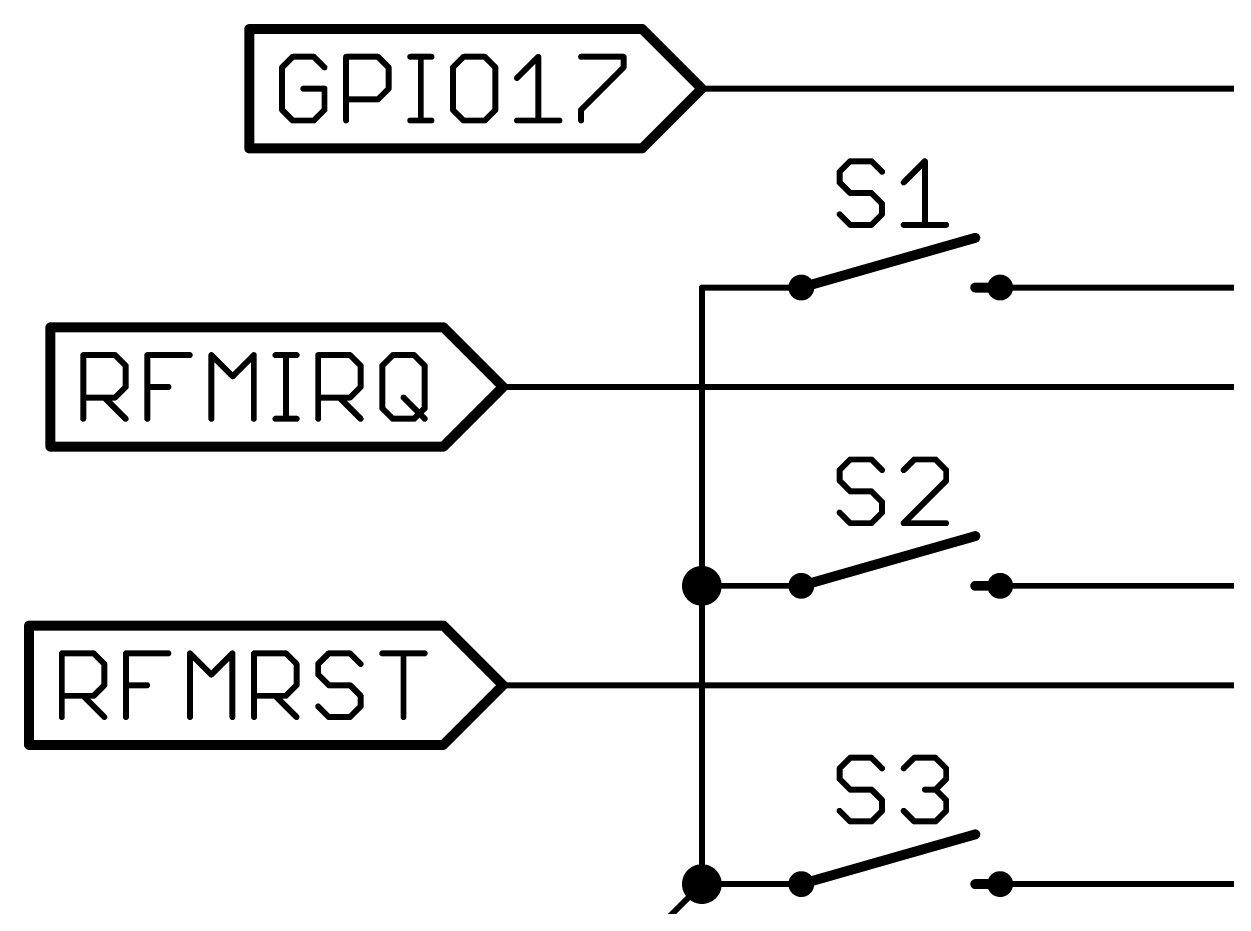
# Model space of a CAD drawing. Extents: x 2 to 137, y 1 to 177.
# Drawn here: x 10.62 to 41.35, y 134.04 to 156.59 of the extents above; entities that cross this region are included whole.
import ezdxf

# ---------------------------------------------------------------- set-up
doc = ezdxf.new("R2010")
doc.units = 0
for name, color, linetype in [('91', 94, 'CONTINUOUS'), ('94', 14, 'CONTINUOUS'), ('95', 250, 'CONTINUOUS')]:
    doc.layers.add(name, color=color, linetype=linetype)

msp = doc.modelspace()

# ---------------------------------------------------------------- linework, layer by layer
at = {"layer": '91', "const_width": 0.1524}
for points in [[(58.42, 154.94), (27.94, 154.94)], [(27.94, 149.86), (27.94, 142.24)], [(38.1, 149.86), (45.72, 149.86)], [(33.02, 147.32), (22.86, 147.32)], [(58.42, 147.32), (33.02, 147.32)], [(27.94, 142.24), (27.94, 134.62)], [(38.1, 142.24), (45.72, 142.24)], [(58.42, 139.7), (22.86, 139.7)], [(27.94, 134.62), (25.4, 132.08)], [(38.1, 134.62), (45.72, 134.62)]]:
    msp.add_lwpolyline(points, dxfattribs=at)
at = {"layer": '91'}
for points, const_width in [([(27.94, 154.9781, 1), (27.94, 154.9019)], 0.0762), ([(27.9781, 149.86, 1), (27.9019, 149.86)], 0.0762), ([(38.1, 149.8981, 1), (38.1, 149.8219)], 0.0762), ([(22.86, 147.3581, 1), (22.86, 147.2819)], 0.0762), ([(33.02, 147.3581, 1), (33.02, 147.2819)], 0.0762), ([(33.02, 147.2819, 1), (33.02, 147.3581)], 0.0762), ([(27.94, 141.986, 1), (27.94, 142.494, 1), (27.94, 141.986)], 0.508), ([(27.9781, 142.24, 1), (27.9019, 142.24)], 0.0762), ([(38.1, 142.2781, 1), (38.1, 142.2019)], 0.0762), ([(27.9019, 142.24, 1), (27.9781, 142.24)], 0.0762), ([(22.86, 139.7381, 1), (22.86, 139.6619)], 0.0762), ([(27.94, 134.366, 1), (27.94, 134.874, 1), (27.94, 134.366)], 0.508), ([(27.9019, 134.62, 1), (27.9781, 134.62)], 0.0762), ([(27.9669, 134.5931, 1), (27.9131, 134.6469)], 0.0762), ([(38.1, 134.6581, 1), (38.1, 134.5819)], 0.0762)]:
    msp.add_lwpolyline(points, format="xyb", dxfattribs=dict(at, const_width=const_width))
at = {"layer": '94'}
for points, const_width in [([(30.48, 149.86), (34.925, 151.13)], 0.254), ([(34.925, 149.86), (35.56, 149.86)], 0.254), ([(27.94, 149.86), (30.48, 149.86)], 0.1524), ([(38.1, 149.86), (35.56, 149.86)], 0.1524), ([(30.48, 142.24), (34.925, 143.51)], 0.254), ([(27.94, 142.24), (30.48, 142.24)], 0.1524), ([(34.925, 142.24), (35.56, 142.24)], 0.254), ([(38.1, 142.24), (35.56, 142.24)], 0.1524), ([(30.48, 134.62), (34.925, 135.89)], 0.254), ([(27.94, 134.62), (30.48, 134.62)], 0.1524), ([(34.925, 134.62), (35.56, 134.62)], 0.254), ([(38.1, 134.62), (35.56, 134.62)], 0.1524)]:
    msp.add_lwpolyline(points, dxfattribs=dict(at, const_width=const_width))
for points, const_width in [([(34.9424, 151.0689, 1), (34.9076, 151.1911)], 0.127), ([(30.48, 149.733, 1), (30.48, 149.987, 1), (30.48, 149.733)], 0.4064), ([(30.4626, 149.9211, 1), (30.4974, 149.7989)], 0.127), ([(34.925, 149.9235, 1), (34.925, 149.7965)], 0.127), ([(35.56, 149.733, 1), (35.56, 149.987, 1), (35.56, 149.733)], 0.4064), ([(35.56, 149.7965, 1), (35.56, 149.9235)], 0.127), ([(27.94, 149.8981, 1), (27.94, 149.8219)], 0.0762), ([(30.48, 149.8219, 1), (30.48, 149.8981)], 0.0762), ([(35.56, 149.8981, 1), (35.56, 149.8219)], 0.0762), ([(38.1, 149.8219, 1), (38.1, 149.8981)], 0.0762), ([(34.9424, 143.4489, 1), (34.9076, 143.5711)], 0.127), ([(27.94, 142.2781, 1), (27.94, 142.2019)], 0.0762), ([(30.48, 142.113, 1), (30.48, 142.367, 1), (30.48, 142.113)], 0.4064), ([(30.4626, 142.3011, 1), (30.4974, 142.1789)], 0.127), ([(30.48, 142.2019, 1), (30.48, 142.2781)], 0.0762), ([(34.925, 142.3035, 1), (34.925, 142.1765)], 0.127), ([(35.56, 142.113, 1), (35.56, 142.367, 1), (35.56, 142.113)], 0.4064), ([(35.56, 142.2781, 1), (35.56, 142.2019)], 0.0762), ([(35.56, 142.1765, 1), (35.56, 142.3035)], 0.127), ([(38.1, 142.2019, 1), (38.1, 142.2781)], 0.0762), ([(34.9424, 135.8289, 1), (34.9076, 135.9511)], 0.127), ([(30.48, 134.493, 1), (30.48, 134.747, 1), (30.48, 134.493)], 0.4064), ([(35.56, 134.493, 1), (35.56, 134.747, 1), (35.56, 134.493)], 0.4064), ([(27.94, 134.6581, 1), (27.94, 134.5819)], 0.0762), ([(30.4626, 134.6811, 1), (30.4974, 134.5589)], 0.127), ([(30.48, 134.5819, 1), (30.48, 134.6581)], 0.0762), ([(34.925, 134.6835, 1), (34.925, 134.5565)], 0.127), ([(35.56, 134.6581, 1), (35.56, 134.5819)], 0.0762), ([(35.56, 134.5565, 1), (35.56, 134.6835)], 0.127), ([(38.1, 134.5819, 1), (38.1, 134.6581)], 0.0762)]:
    msp.add_lwpolyline(points, format="xyb", dxfattribs=dict(at, const_width=const_width))
at = {"layer": '95'}
for points, const_width in [([(26.416, 156.464), (16.3768, 156.464)], 0.254), ([(16.3768, 153.416), (16.3768, 156.464)], 0.254), ([(27.94, 154.94), (26.416, 156.464)], 0.254), ([(17.4861, 155.7542), (17.215, 155.483)], 0.1524), ([(18.0285, 155.7542), (17.4861, 155.7542)], 0.1524), ([(18.2996, 155.483), (18.0285, 155.7542)], 0.1524), ([(18.8521, 154.1272), (18.8521, 155.7542)], 0.1524), ([(18.8521, 155.7542), (19.6656, 155.7542)], 0.1524), ([(19.6656, 155.7542), (19.9368, 155.483)], 0.1524), ([(20.4893, 155.7542), (21.0316, 155.7542)], 0.1524), ([(20.7604, 154.1272), (20.7604, 155.7542)], 0.1524), ([(21.8519, 155.7542), (21.5807, 155.483)], 0.1524), ([(22.3942, 155.7542), (21.8519, 155.7542)], 0.1524), ([(22.6654, 155.483), (22.3942, 155.7542)], 0.1524), ([(23.2179, 155.2119), (23.7602, 155.7542)], 0.1524), ([(23.7602, 155.7542), (23.7602, 154.1272)], 0.1524), ([(24.855, 155.7542), (25.9397, 155.7542)], 0.1524), ([(25.9397, 155.7542), (25.9397, 155.483)], 0.1524), ([(17.215, 155.483), (17.215, 154.3984)], 0.1524), ([(19.9368, 155.483), (19.9368, 154.9407)], 0.1524), ([(21.5807, 155.483), (21.5807, 154.3984)], 0.1524), ([(22.6654, 154.3984), (22.6654, 155.483)], 0.1524), ([(25.9397, 155.483), (24.855, 154.3984)], 0.1524), ([(18.2996, 154.9407), (17.7573, 154.9407)], 0.1524), ([(18.2996, 154.3984), (18.2996, 154.9407)], 0.1524), ([(19.9368, 154.9407), (19.6656, 154.6695)], 0.1524), ([(27.94, 154.94), (26.416, 153.416)], 0.254), ([(19.6656, 154.6695), (18.8521, 154.6695)], 0.1524), ([(17.215, 154.3984), (17.4861, 154.1272)], 0.1524), ([(18.0285, 154.1272), (18.2996, 154.3984)], 0.1524), ([(21.5807, 154.3984), (21.8519, 154.1272)], 0.1524), ([(22.3942, 154.1272), (22.6654, 154.3984)], 0.1524), ([(24.855, 154.3984), (24.855, 154.1272)], 0.1524), ([(17.4861, 154.1272), (18.0285, 154.1272)], 0.1524), ([(20.4893, 154.1272), (21.0316, 154.1272)], 0.1524), ([(21.8519, 154.1272), (22.3942, 154.1272)], 0.1524), ([(23.2179, 154.1272), (24.3025, 154.1272)], 0.1524), ([(26.416, 153.416), (16.3768, 153.416)], 0.254), ([(31.7302, 153.0872), (31.459, 152.816)], 0.1524), ([(32.2725, 153.0872), (31.7302, 153.0872)], 0.1524), ([(32.5437, 152.816), (32.2725, 153.0872)], 0.1524), ([(33.0962, 152.5449), (33.6385, 153.0872)], 0.1524), ([(33.6385, 153.0872), (33.6385, 151.4602)], 0.1524), ([(31.459, 152.816), (31.459, 152.5449)], 0.1524), ([(31.459, 152.5449), (31.7302, 152.2737)], 0.1524), ([(31.7302, 152.2737), (32.2725, 152.2737)], 0.1524), ([(32.2725, 152.2737), (32.5437, 152.0025)], 0.1524), ([(32.5437, 152.0025), (32.5437, 151.7314)], 0.1524), ([(31.7302, 151.4602), (31.459, 151.7314)], 0.1524), ([(32.2725, 151.4602), (31.7302, 151.4602)], 0.1524), ([(32.5437, 151.7314), (32.2725, 151.4602)], 0.1524), ([(33.0962, 151.4602), (34.1809, 151.4602)], 0.1524), ([(21.336, 148.844), (11.2968, 148.844)], 0.254), ([(11.2968, 145.796), (11.2968, 148.844)], 0.254), ([(22.86, 147.32), (21.336, 148.844)], 0.254), ([(12.135, 146.5072), (12.135, 148.1342)], 0.1524), ([(12.135, 148.1342), (12.9485, 148.1342)], 0.1524), ([(12.9485, 148.1342), (13.2196, 147.863)], 0.1524), ([(13.7721, 146.5072), (13.7721, 148.1342)], 0.1524), ([(13.7721, 148.1342), (14.8568, 148.1342)], 0.1524), ([(15.4093, 146.5072), (15.4093, 148.1342)], 0.1524), ([(15.4093, 148.1342), (15.9516, 147.5919)], 0.1524), ([(15.9516, 147.5919), (16.4939, 148.1342)], 0.1524), ([(16.4939, 148.1342), (16.4939, 146.5072)], 0.1524), ([(17.0464, 148.1342), (17.5888, 148.1342)], 0.1524), ([(17.3176, 146.5072), (17.3176, 148.1342)], 0.1524), ([(18.1379, 146.5072), (18.1379, 148.1342)], 0.1524), ([(18.1379, 148.1342), (18.9514, 148.1342)], 0.1524), ([(18.9514, 148.1342), (19.2225, 147.863)], 0.1524), ([(19.775, 147.863), (20.0462, 148.1342)], 0.1524), ([(20.0462, 148.1342), (20.5885, 148.1342)], 0.1524), ([(20.5885, 148.1342), (20.8597, 147.863)], 0.1524), ([(13.2196, 147.863), (13.2196, 147.3207)], 0.1524), ([(19.2225, 147.863), (19.2225, 147.3207)], 0.1524), ([(19.775, 146.7784), (19.775, 147.863)], 0.1524), ([(20.8597, 147.863), (20.8597, 146.7784)], 0.1524), ([(13.2196, 147.3207), (12.9485, 147.0495)], 0.1524), ([(13.7721, 147.3207), (14.3145, 147.3207)], 0.1524), ([(19.2225, 147.3207), (18.9514, 147.0495)], 0.1524), ([(22.86, 147.32), (21.336, 145.796)], 0.254), ([(12.9485, 147.0495), (12.135, 147.0495)], 0.1524), ([(12.6773, 147.0495), (13.2196, 146.5072)], 0.1524), ([(18.9514, 147.0495), (18.1379, 147.0495)], 0.1524), ([(18.6802, 147.0495), (19.2225, 146.5072)], 0.1524), ([(20.3174, 147.0495), (20.8597, 146.5072)], 0.1524), ([(20.0462, 146.5072), (19.775, 146.7784)], 0.1524), ([(20.8597, 146.7784), (20.5885, 146.5072)], 0.1524), ([(17.0464, 146.5072), (17.5888, 146.5072)], 0.1524), ([(20.5885, 146.5072), (20.0462, 146.5072)], 0.1524), ([(21.336, 145.796), (11.2968, 145.796)], 0.254), ([(31.7302, 145.4672), (31.459, 145.196)], 0.1524), ([(32.2725, 145.4672), (31.7302, 145.4672)], 0.1524), ([(32.5437, 145.196), (32.2725, 145.4672)], 0.1524), ([(33.3674, 145.4672), (33.0962, 145.196)], 0.1524), ([(33.9097, 145.4672), (33.3674, 145.4672)], 0.1524), ([(34.1809, 145.196), (33.9097, 145.4672)], 0.1524), ([(31.459, 145.196), (31.459, 144.9249)], 0.1524), ([(34.1809, 144.9249), (34.1809, 145.196)], 0.1524), ([(31.459, 144.9249), (31.7302, 144.6537)], 0.1524), ([(33.0962, 143.8402), (34.1809, 144.9249)], 0.1524), ([(31.7302, 144.6537), (32.2725, 144.6537)], 0.1524), ([(32.2725, 144.6537), (32.5437, 144.3825)], 0.1524), ([(32.5437, 144.3825), (32.5437, 144.1114)], 0.1524), ([(31.7302, 143.8402), (31.459, 144.1114)], 0.1524), ([(32.5437, 144.1114), (32.2725, 143.8402)], 0.1524), ([(32.2725, 143.8402), (31.7302, 143.8402)], 0.1524), ([(34.1809, 143.8402), (33.0962, 143.8402)], 0.1524), ([(21.336, 141.224), (10.751, 141.224)], 0.254), ([(10.751, 138.176), (10.751, 141.224)], 0.254), ([(22.86, 139.7), (21.336, 141.224)], 0.254), ([(11.5892, 138.8872), (11.5892, 140.5142)], 0.1524), ([(11.5892, 140.5142), (12.4027, 140.5142)], 0.1524), ([(12.4027, 140.5142), (12.6739, 140.243)], 0.1524), ([(13.2264, 138.8872), (13.2264, 140.5142)], 0.1524), ([(13.2264, 140.5142), (14.3111, 140.5142)], 0.1524), ([(14.8636, 138.8872), (14.8636, 140.5142)], 0.1524), ([(14.8636, 140.5142), (15.4059, 139.9719)], 0.1524), ([(15.4059, 139.9719), (15.9482, 140.5142)], 0.1524), ([(15.9482, 140.5142), (15.9482, 138.8872)], 0.1524), ([(16.5007, 138.8872), (16.5007, 140.5142)], 0.1524), ([(16.5007, 140.5142), (17.3142, 140.5142)], 0.1524), ([(17.3142, 140.5142), (17.5854, 140.243)], 0.1524), ([(18.409, 140.5142), (18.1379, 140.243)], 0.1524), ([(18.9514, 140.5142), (18.409, 140.5142)], 0.1524), ([(19.2225, 140.243), (18.9514, 140.5142)], 0.1524), ([(19.775, 140.5142), (20.8597, 140.5142)], 0.1524), ([(20.3174, 138.8872), (20.3174, 140.5142)], 0.1524), ([(12.6739, 140.243), (12.6739, 139.7007)], 0.1524), ([(17.5854, 140.243), (17.5854, 139.7007)], 0.1524), ([(18.1379, 140.243), (18.1379, 139.9719)], 0.1524), ([(18.1379, 139.9719), (18.409, 139.7007)], 0.1524), ([(22.86, 139.7), (21.336, 138.176)], 0.254), ([(12.6739, 139.7007), (12.4027, 139.4295)], 0.1524), ([(13.2264, 139.7007), (13.7687, 139.7007)], 0.1524), ([(17.5854, 139.7007), (17.3142, 139.4295)], 0.1524), ([(18.409, 139.7007), (18.9514, 139.7007)], 0.1524), ([(18.9514, 139.7007), (19.2225, 139.4295)], 0.1524), ([(12.4027, 139.4295), (11.5892, 139.4295)], 0.1524), ([(12.1316, 139.4295), (12.6739, 138.8872)], 0.1524), ([(17.3142, 139.4295), (16.5007, 139.4295)], 0.1524), ([(17.043, 139.4295), (17.5854, 138.8872)], 0.1524), ([(18.409, 138.8872), (18.1379, 139.1584)], 0.1524), ([(19.2225, 139.1584), (18.9514, 138.8872)], 0.1524), ([(19.2225, 139.4295), (19.2225, 139.1584)], 0.1524), ([(18.9514, 138.8872), (18.409, 138.8872)], 0.1524), ([(21.336, 138.176), (10.751, 138.176)], 0.254), ([(31.7302, 137.8472), (31.459, 137.576)], 0.1524), ([(32.2725, 137.8472), (31.7302, 137.8472)], 0.1524), ([(32.5437, 137.576), (32.2725, 137.8472)], 0.1524), ([(33.0962, 137.576), (33.3674, 137.8472)], 0.1524), ([(33.3674, 137.8472), (33.9097, 137.8472)], 0.1524), ([(33.9097, 137.8472), (34.1809, 137.576)], 0.1524), ([(31.459, 137.576), (31.459, 137.3049)], 0.1524), ([(31.459, 137.3049), (31.7302, 137.0337)], 0.1524), ([(34.1809, 137.3049), (33.9097, 137.0337)], 0.1524), ([(34.1809, 137.576), (34.1809, 137.3049)], 0.1524), ([(31.7302, 137.0337), (32.2725, 137.0337)], 0.1524), ([(32.2725, 137.0337), (32.5437, 136.7625)], 0.1524), ([(33.9097, 137.0337), (33.6385, 137.0337)], 0.1524), ([(33.9097, 137.0337), (34.1809, 136.7625)], 0.1524), ([(32.5437, 136.7625), (32.5437, 136.4914)], 0.1524), ([(34.1809, 136.7625), (34.1809, 136.4914)], 0.1524), ([(31.7302, 136.2202), (31.459, 136.4914)], 0.1524), ([(32.5437, 136.4914), (32.2725, 136.2202)], 0.1524), ([(33.3674, 136.2202), (33.0962, 136.4914)], 0.1524), ([(34.1809, 136.4914), (33.9097, 136.2202)], 0.1524), ([(32.2725, 136.2202), (31.7302, 136.2202)], 0.1524), ([(33.9097, 136.2202), (33.3674, 136.2202)], 0.1524)]:
    msp.add_lwpolyline(points, dxfattribs=dict(at, const_width=const_width))
for points, const_width in [([(16.3768, 156.5275, 1), (16.3768, 156.4005)], 0.127), ([(16.4403, 156.464, 1), (16.3133, 156.464)], 0.127), ([(26.4609, 156.5089, 1), (26.3711, 156.4191)], 0.127), ([(26.416, 156.4005, 1), (26.416, 156.5275)], 0.127), ([(17.4861, 155.7923, 1), (17.4861, 155.7161)], 0.0762), ([(17.5131, 155.7272, 1), (17.4592, 155.7811)], 0.0762), ([(18.0554, 155.7811, 1), (18.0015, 155.7272)], 0.0762), ([(18.0285, 155.7161, 1), (18.0285, 155.7923)], 0.0762), ([(18.8902, 155.7542, 1), (18.814, 155.7542)], 0.0762), ([(18.8521, 155.7923, 1), (18.8521, 155.7161)], 0.0762), ([(19.6926, 155.7811, 1), (19.6387, 155.7272)], 0.0762), ([(19.6656, 155.7161, 1), (19.6656, 155.7923)], 0.0762), ([(20.4893, 155.7923, 1), (20.4893, 155.7161)], 0.0762), ([(20.7985, 155.7542, 1), (20.7223, 155.7542)], 0.0762), ([(21.0316, 155.7161, 1), (21.0316, 155.7923)], 0.0762), ([(21.8519, 155.7923, 1), (21.8519, 155.7161)], 0.0762), ([(21.8788, 155.7272, 1), (21.8249, 155.7811)], 0.0762), ([(22.4211, 155.7811, 1), (22.3673, 155.7272)], 0.0762), ([(22.3942, 155.7161, 1), (22.3942, 155.7923)], 0.0762), ([(23.7983, 155.7542, 1), (23.7221, 155.7542)], 0.0762), ([(23.7871, 155.7272, 1), (23.7333, 155.7811)], 0.0762), ([(24.855, 155.7923, 1), (24.855, 155.7161)], 0.0762), ([(25.9778, 155.7542, 1), (25.9016, 155.7542)], 0.0762), ([(25.9397, 155.7161, 1), (25.9397, 155.7923)], 0.0762), ([(17.188, 155.51, 1), (17.2419, 155.4561)], 0.0762), ([(17.2531, 155.483, 1), (17.1769, 155.483)], 0.0762), ([(18.2727, 155.4561, 1), (18.3266, 155.51)], 0.0762), ([(19.9749, 155.483, 1), (19.8987, 155.483)], 0.0762), ([(19.9098, 155.4561, 1), (19.9637, 155.51)], 0.0762), ([(21.6188, 155.483, 1), (21.5426, 155.483)], 0.0762), ([(21.5538, 155.51, 1), (21.6077, 155.4561)], 0.0762), ([(22.7035, 155.483, 1), (22.6273, 155.483)], 0.0762), ([(22.6384, 155.4561, 1), (22.6923, 155.51)], 0.0762), ([(25.9016, 155.483, 1), (25.9778, 155.483)], 0.0762), ([(25.9666, 155.4561, 1), (25.9127, 155.51)], 0.0762), ([(23.1909, 155.2388, 1), (23.2448, 155.1849)], 0.0762), ([(17.7573, 154.9788, 1), (17.7573, 154.9026)], 0.0762), ([(18.3377, 154.9407, 1), (18.2615, 154.9407)], 0.0762), ([(18.2996, 154.9026, 1), (18.2996, 154.9788)], 0.0762), ([(19.8987, 154.9407, 1), (19.9749, 154.9407)], 0.0762), ([(19.9637, 154.9138, 1), (19.9098, 154.9676)], 0.0762), ([(27.9849, 154.8951, 1), (27.8951, 154.9849)], 0.127), ([(27.8951, 154.8951, 1), (27.9849, 154.9849)], 0.127), ([(18.8521, 154.7076, 1), (18.8521, 154.6314)], 0.0762), ([(19.6387, 154.6965, 1), (19.6926, 154.6426)], 0.0762), ([(19.6656, 154.6314, 1), (19.6656, 154.7076)], 0.0762), ([(17.2419, 154.4253, 1), (17.188, 154.3714)], 0.0762), ([(17.1769, 154.3984, 1), (17.2531, 154.3984)], 0.0762), ([(18.2615, 154.3984, 1), (18.3377, 154.3984)], 0.0762), ([(18.3266, 154.3714, 1), (18.2727, 154.4253)], 0.0762), ([(21.6077, 154.4253, 1), (21.5538, 154.3714)], 0.0762), ([(21.5426, 154.3984, 1), (21.6188, 154.3984)], 0.0762), ([(22.6273, 154.3984, 1), (22.7035, 154.3984)], 0.0762), ([(22.6923, 154.3714, 1), (22.6384, 154.4253)], 0.0762), ([(24.8931, 154.3984, 1), (24.8169, 154.3984)], 0.0762), ([(24.8281, 154.4253, 1), (24.882, 154.3714)], 0.0762), ([(17.4861, 154.1653, 1), (17.4861, 154.0891)], 0.0762), ([(17.4592, 154.1003, 1), (17.5131, 154.1541)], 0.0762), ([(18.0015, 154.1541, 1), (18.0554, 154.1003)], 0.0762), ([(18.0285, 154.0891, 1), (18.0285, 154.1653)], 0.0762), ([(18.814, 154.1272, 1), (18.8902, 154.1272)], 0.0762), ([(20.4893, 154.1653, 1), (20.4893, 154.0891)], 0.0762), ([(20.7223, 154.1272, 1), (20.7985, 154.1272)], 0.0762), ([(21.0316, 154.0891, 1), (21.0316, 154.1653)], 0.0762), ([(21.8519, 154.1653, 1), (21.8519, 154.0891)], 0.0762), ([(21.8249, 154.1003, 1), (21.8788, 154.1541)], 0.0762), ([(22.3673, 154.1541, 1), (22.4211, 154.1003)], 0.0762), ([(22.3942, 154.0891, 1), (22.3942, 154.1653)], 0.0762), ([(23.2179, 154.1653, 1), (23.2179, 154.0891)], 0.0762), ([(23.7221, 154.1272, 1), (23.7983, 154.1272)], 0.0762), ([(24.3025, 154.0891, 1), (24.3025, 154.1653)], 0.0762), ([(24.8169, 154.1272, 1), (24.8931, 154.1272)], 0.0762), ([(16.3768, 153.4795, 1), (16.3768, 153.3525)], 0.127), ([(16.3133, 153.416, 1), (16.4403, 153.416)], 0.127), ([(26.3711, 153.4609, 1), (26.4609, 153.3711)], 0.127), ([(26.416, 153.3525, 1), (26.416, 153.4795)], 0.127), ([(31.7302, 153.1253, 1), (31.7302, 153.0491)], 0.0762), ([(31.7571, 153.0602, 1), (31.7033, 153.1141)], 0.0762), ([(32.2995, 153.1141, 1), (32.2456, 153.0602)], 0.0762), ([(32.2725, 153.0491, 1), (32.2725, 153.1253)], 0.0762), ([(33.6766, 153.0872, 1), (33.6004, 153.0872)], 0.0762), ([(33.6655, 153.0602, 1), (33.6116, 153.1141)], 0.0762), ([(31.4971, 152.816, 1), (31.4209, 152.816)], 0.0762), ([(31.4321, 152.843, 1), (31.486, 152.7891)], 0.0762), ([(32.5168, 152.7891, 1), (32.5706, 152.843)], 0.0762), ([(31.486, 152.5718, 1), (31.4321, 152.5179)], 0.0762), ([(31.4209, 152.5449, 1), (31.4971, 152.5449)], 0.0762), ([(33.0693, 152.5718, 1), (33.1231, 152.5179)], 0.0762), ([(31.7302, 152.3118, 1), (31.7302, 152.2356)], 0.0762), ([(31.7033, 152.2468, 1), (31.7571, 152.3006)], 0.0762), ([(32.2995, 152.3006, 1), (32.2456, 152.2468)], 0.0762), ([(32.2725, 152.2356, 1), (32.2725, 152.3118)], 0.0762), ([(32.5818, 152.0025, 1), (32.5056, 152.0025)], 0.0762), ([(32.5168, 151.9756, 1), (32.5706, 152.0295)], 0.0762), ([(31.486, 151.7583, 1), (31.4321, 151.7044)], 0.0762), ([(31.7302, 151.4983, 1), (31.7302, 151.4221)], 0.0762), ([(31.7033, 151.4333, 1), (31.7571, 151.4871)], 0.0762), ([(32.2456, 151.4871, 1), (32.2995, 151.4333)], 0.0762), ([(32.2725, 151.4221, 1), (32.2725, 151.4983)], 0.0762), ([(32.5056, 151.7314, 1), (32.5818, 151.7314)], 0.0762), ([(32.5706, 151.7044, 1), (32.5168, 151.7583)], 0.0762), ([(33.0962, 151.4983, 1), (33.0962, 151.4221)], 0.0762), ([(34.1809, 151.4221, 1), (34.1809, 151.4983)], 0.0762), ([(33.6004, 151.4602, 1), (33.6766, 151.4602)], 0.0762), ([(11.2968, 148.9075, 1), (11.2968, 148.7805)], 0.127), ([(11.3603, 148.844, 1), (11.2333, 148.844)], 0.127), ([(21.3809, 148.8889, 1), (21.2911, 148.7991)], 0.127), ([(21.336, 148.7805, 1), (21.336, 148.9075)], 0.127), ([(12.1731, 148.1342, 1), (12.0969, 148.1342)], 0.0762), ([(12.135, 148.1723, 1), (12.135, 148.0961)], 0.0762), ([(12.9754, 148.1611, 1), (12.9215, 148.1072)], 0.0762), ([(12.9485, 148.0961, 1), (12.9485, 148.1723)], 0.0762), ([(13.8102, 148.1342, 1), (13.734, 148.1342)], 0.0762), ([(13.7721, 148.1723, 1), (13.7721, 148.0961)], 0.0762), ([(14.8568, 148.0961, 1), (14.8568, 148.1723)], 0.0762), ([(15.4362, 148.1611, 1), (15.3823, 148.1072)], 0.0762), ([(15.4474, 148.1342, 1), (15.3712, 148.1342)], 0.0762), ([(16.532, 148.1342, 1), (16.4558, 148.1342)], 0.0762), ([(16.5209, 148.1072, 1), (16.467, 148.1611)], 0.0762), ([(17.0464, 148.1723, 1), (17.0464, 148.0961)], 0.0762), ([(17.3557, 148.1342, 1), (17.2795, 148.1342)], 0.0762), ([(17.5888, 148.0961, 1), (17.5888, 148.1723)], 0.0762), ([(18.176, 148.1342, 1), (18.0998, 148.1342)], 0.0762), ([(18.1379, 148.1723, 1), (18.1379, 148.0961)], 0.0762), ([(18.9783, 148.1611, 1), (18.9244, 148.1072)], 0.0762), ([(18.9514, 148.0961, 1), (18.9514, 148.1723)], 0.0762), ([(20.0462, 148.1723, 1), (20.0462, 148.0961)], 0.0762), ([(20.0731, 148.1072, 1), (20.0192, 148.1611)], 0.0762), ([(20.6155, 148.1611, 1), (20.5616, 148.1072)], 0.0762), ([(20.5885, 148.0961, 1), (20.5885, 148.1723)], 0.0762), ([(13.2577, 147.863, 1), (13.1815, 147.863)], 0.0762), ([(13.1927, 147.8361, 1), (13.2466, 147.89)], 0.0762), ([(19.2606, 147.863, 1), (19.1844, 147.863)], 0.0762), ([(19.1956, 147.8361, 1), (19.2495, 147.89)], 0.0762), ([(19.8131, 147.863, 1), (19.7369, 147.863)], 0.0762), ([(19.7481, 147.89, 1), (19.802, 147.8361)], 0.0762), ([(20.8978, 147.863, 1), (20.8216, 147.863)], 0.0762), ([(20.8327, 147.8361, 1), (20.8866, 147.89)], 0.0762), ([(15.9247, 147.6188, 1), (15.9785, 147.5649)], 0.0762), ([(15.9247, 147.5649, 1), (15.9785, 147.6188)], 0.0762), ([(13.1815, 147.3207, 1), (13.2577, 147.3207)], 0.0762), ([(13.2466, 147.2938, 1), (13.1927, 147.3476)], 0.0762), ([(13.7721, 147.3588, 1), (13.7721, 147.2826)], 0.0762), ([(14.3145, 147.2826, 1), (14.3145, 147.3588)], 0.0762), ([(19.1844, 147.3207, 1), (19.2606, 147.3207)], 0.0762), ([(19.2495, 147.2938, 1), (19.1956, 147.3476)], 0.0762), ([(22.9049, 147.2751, 1), (22.8151, 147.3649)], 0.127), ([(22.8151, 147.2751, 1), (22.9049, 147.3649)], 0.127), ([(12.135, 147.0876, 1), (12.135, 147.0114)], 0.0762), ([(12.7042, 147.0765, 1), (12.6504, 147.0226)], 0.0762), ([(12.9215, 147.0765, 1), (12.9754, 147.0226)], 0.0762), ([(12.9485, 147.0114, 1), (12.9485, 147.0876)], 0.0762), ([(18.1379, 147.0876, 1), (18.1379, 147.0114)], 0.0762), ([(18.7071, 147.0765, 1), (18.6533, 147.0226)], 0.0762), ([(18.9244, 147.0765, 1), (18.9783, 147.0226)], 0.0762), ([(18.9514, 147.0114, 1), (18.9514, 147.0876)], 0.0762), ([(20.3443, 147.0765, 1), (20.2904, 147.0226)], 0.0762), ([(19.802, 146.8053, 1), (19.7481, 146.7514)], 0.0762), ([(19.7369, 146.7784, 1), (19.8131, 146.7784)], 0.0762), ([(20.8216, 146.7784, 1), (20.8978, 146.7784)], 0.0762), ([(20.8866, 146.7514, 1), (20.8327, 146.8053)], 0.0762), ([(12.0969, 146.5072, 1), (12.1731, 146.5072)], 0.0762), ([(13.1927, 146.4803, 1), (13.2466, 146.5341)], 0.0762), ([(13.734, 146.5072, 1), (13.8102, 146.5072)], 0.0762), ([(15.3712, 146.5072, 1), (15.4474, 146.5072)], 0.0762), ([(16.4558, 146.5072, 1), (16.532, 146.5072)], 0.0762), ([(17.0464, 146.5453, 1), (17.0464, 146.4691)], 0.0762), ([(17.2795, 146.5072, 1), (17.3557, 146.5072)], 0.0762), ([(17.5888, 146.4691, 1), (17.5888, 146.5453)], 0.0762), ([(18.0998, 146.5072, 1), (18.176, 146.5072)], 0.0762), ([(19.1956, 146.4803, 1), (19.2495, 146.5341)], 0.0762), ([(20.0462, 146.5453, 1), (20.0462, 146.4691)], 0.0762), ([(20.0192, 146.4803, 1), (20.0731, 146.5341)], 0.0762), ([(20.5616, 146.5341, 1), (20.6155, 146.4803)], 0.0762), ([(20.5885, 146.4691, 1), (20.5885, 146.5453)], 0.0762), ([(20.8327, 146.4803, 1), (20.8866, 146.5341)], 0.0762), ([(11.2968, 145.8595, 1), (11.2968, 145.7325)], 0.127), ([(11.2333, 145.796, 1), (11.3603, 145.796)], 0.127), ([(21.2911, 145.8409, 1), (21.3809, 145.7511)], 0.127), ([(21.336, 145.7325, 1), (21.336, 145.8595)], 0.127), ([(31.7302, 145.5053, 1), (31.7302, 145.4291)], 0.0762), ([(31.7571, 145.4402, 1), (31.7033, 145.4941)], 0.0762), ([(32.2995, 145.4941, 1), (32.2456, 145.4402)], 0.0762), ([(32.2725, 145.4291, 1), (32.2725, 145.5053)], 0.0762), ([(33.3674, 145.5053, 1), (33.3674, 145.4291)], 0.0762), ([(33.3943, 145.4402, 1), (33.3404, 145.4941)], 0.0762), ([(33.9366, 145.4941, 1), (33.8828, 145.4402)], 0.0762), ([(33.9097, 145.4291, 1), (33.9097, 145.5053)], 0.0762), ([(31.4971, 145.196, 1), (31.4209, 145.196)], 0.0762), ([(31.4321, 145.223, 1), (31.486, 145.1691)], 0.0762), ([(32.5168, 145.1691, 1), (32.5706, 145.223)], 0.0762), ([(33.0693, 145.223, 1), (33.1231, 145.1691)], 0.0762), ([(34.219, 145.196, 1), (34.1428, 145.196)], 0.0762), ([(34.1539, 145.1691, 1), (34.2078, 145.223)], 0.0762), ([(31.486, 144.9518, 1), (31.4321, 144.8979)], 0.0762), ([(31.4209, 144.9249, 1), (31.4971, 144.9249)], 0.0762), ([(34.1428, 144.9249, 1), (34.219, 144.9249)], 0.0762), ([(34.2078, 144.8979, 1), (34.1539, 144.9518)], 0.0762), ([(31.7302, 144.6918, 1), (31.7302, 144.6156)], 0.0762), ([(31.7033, 144.6268, 1), (31.7571, 144.6806)], 0.0762), ([(32.2995, 144.6806, 1), (32.2456, 144.6268)], 0.0762), ([(32.2725, 144.6156, 1), (32.2725, 144.6918)], 0.0762), ([(32.5818, 144.3825, 1), (32.5056, 144.3825)], 0.0762), ([(32.5168, 144.3556, 1), (32.5706, 144.4095)], 0.0762), ([(31.486, 144.1383, 1), (31.4321, 144.0844)], 0.0762), ([(32.5056, 144.1114, 1), (32.5818, 144.1114)], 0.0762), ([(32.5706, 144.0844, 1), (32.5168, 144.1383)], 0.0762), ([(31.7302, 143.8783, 1), (31.7302, 143.8021)], 0.0762), ([(31.7033, 143.8133, 1), (31.7571, 143.8671)], 0.0762), ([(32.2456, 143.8671, 1), (32.2995, 143.8133)], 0.0762), ([(32.2725, 143.8021, 1), (32.2725, 143.8783)], 0.0762), ([(33.0962, 143.8783, 1), (33.0962, 143.8021)], 0.0762), ([(33.0693, 143.8671, 1), (33.1231, 143.8133)], 0.0762), ([(34.1809, 143.8021, 1), (34.1809, 143.8783)], 0.0762), ([(10.751, 141.2875, 1), (10.751, 141.1605)], 0.127), ([(10.8145, 141.224, 1), (10.6875, 141.224)], 0.127), ([(21.3809, 141.2689, 1), (21.2911, 141.1791)], 0.127), ([(21.336, 141.1605, 1), (21.336, 141.2875)], 0.127), ([(11.6273, 140.5142, 1), (11.5511, 140.5142)], 0.0762), ([(11.5892, 140.5523, 1), (11.5892, 140.4761)], 0.0762), ([(12.4297, 140.5411, 1), (12.3758, 140.4872)], 0.0762), ([(12.4027, 140.4761, 1), (12.4027, 140.5523)], 0.0762), ([(13.2645, 140.5142, 1), (13.1883, 140.5142)], 0.0762), ([(13.2264, 140.5523, 1), (13.2264, 140.4761)], 0.0762), ([(14.3111, 140.4761, 1), (14.3111, 140.5523)], 0.0762), ([(14.8905, 140.5411, 1), (14.8366, 140.4872)], 0.0762), ([(14.9017, 140.5142, 1), (14.8255, 140.5142)], 0.0762), ([(15.9863, 140.5142, 1), (15.9101, 140.5142)], 0.0762), ([(15.9752, 140.4872, 1), (15.9213, 140.5411)], 0.0762), ([(16.5388, 140.5142, 1), (16.4626, 140.5142)], 0.0762), ([(16.5007, 140.5523, 1), (16.5007, 140.4761)], 0.0762), ([(17.3411, 140.5411, 1), (17.2873, 140.4872)], 0.0762), ([(17.3142, 140.4761, 1), (17.3142, 140.5523)], 0.0762), ([(18.409, 140.5523, 1), (18.409, 140.4761)], 0.0762), ([(18.436, 140.4872, 1), (18.3821, 140.5411)], 0.0762), ([(18.9783, 140.5411, 1), (18.9244, 140.4872)], 0.0762), ([(18.9514, 140.4761, 1), (18.9514, 140.5523)], 0.0762), ([(19.775, 140.5523, 1), (19.775, 140.4761)], 0.0762), ([(20.3555, 140.5142, 1), (20.2793, 140.5142)], 0.0762), ([(20.8597, 140.4761, 1), (20.8597, 140.5523)], 0.0762), ([(12.712, 140.243, 1), (12.6358, 140.243)], 0.0762), ([(12.647, 140.2161, 1), (12.7008, 140.27)], 0.0762), ([(17.6235, 140.243, 1), (17.5473, 140.243)], 0.0762), ([(17.5584, 140.2161, 1), (17.6123, 140.27)], 0.0762), ([(18.1109, 140.27, 1), (18.1648, 140.2161)], 0.0762), ([(18.176, 140.243, 1), (18.0998, 140.243)], 0.0762), ([(19.1956, 140.2161, 1), (19.2495, 140.27)], 0.0762), ([(15.3789, 139.9988, 1), (15.4328, 139.9449)], 0.0762), ([(15.3789, 139.9449, 1), (15.4328, 139.9988)], 0.0762), ([(18.1648, 139.9988, 1), (18.1109, 139.9449)], 0.0762), ([(18.0998, 139.9719, 1), (18.176, 139.9719)], 0.0762), ([(22.9049, 139.6551, 1), (22.8151, 139.7449)], 0.127), ([(12.6358, 139.7007, 1), (12.712, 139.7007)], 0.0762), ([(12.7008, 139.6738, 1), (12.647, 139.7276)], 0.0762), ([(13.2264, 139.7388, 1), (13.2264, 139.6626)], 0.0762), ([(13.7687, 139.6626, 1), (13.7687, 139.7388)], 0.0762), ([(17.5473, 139.7007, 1), (17.6235, 139.7007)], 0.0762), ([(17.6123, 139.6738, 1), (17.5584, 139.7276)], 0.0762), ([(18.409, 139.7388, 1), (18.409, 139.6626)], 0.0762), ([(18.3821, 139.6738, 1), (18.436, 139.7276)], 0.0762), ([(18.9783, 139.7276, 1), (18.9244, 139.6738)], 0.0762), ([(18.9514, 139.6626, 1), (18.9514, 139.7388)], 0.0762), ([(22.8151, 139.6551, 1), (22.9049, 139.7449)], 0.127), ([(11.5892, 139.4676, 1), (11.5892, 139.3914)], 0.0762), ([(12.1585, 139.4565, 1), (12.1046, 139.4026)], 0.0762), ([(12.3758, 139.4565, 1), (12.4297, 139.4026)], 0.0762), ([(12.4027, 139.3914, 1), (12.4027, 139.4676)], 0.0762), ([(16.5007, 139.4676, 1), (16.5007, 139.3914)], 0.0762), ([(17.07, 139.4565, 1), (17.0161, 139.4026)], 0.0762), ([(17.2873, 139.4565, 1), (17.3412, 139.4026)], 0.0762), ([(17.3142, 139.3914, 1), (17.3142, 139.4676)], 0.0762), ([(18.1648, 139.1853, 1), (18.1109, 139.1314)], 0.0762), ([(19.2606, 139.4295, 1), (19.1844, 139.4295)], 0.0762), ([(19.1956, 139.4026, 1), (19.2495, 139.4565)], 0.0762), ([(19.2495, 139.1314, 1), (19.1956, 139.1853)], 0.0762), ([(11.5511, 138.8872, 1), (11.6273, 138.8872)], 0.0762), ([(12.647, 138.8603, 1), (12.7008, 138.9141)], 0.0762), ([(13.1883, 138.8872, 1), (13.2645, 138.8872)], 0.0762), ([(14.8255, 138.8872, 1), (14.9017, 138.8872)], 0.0762), ([(15.9101, 138.8872, 1), (15.9863, 138.8872)], 0.0762), ([(16.4626, 138.8872, 1), (16.5388, 138.8872)], 0.0762), ([(17.5584, 138.8603, 1), (17.6123, 138.9141)], 0.0762), ([(18.409, 138.9253, 1), (18.409, 138.8491)], 0.0762), ([(18.3821, 138.8603, 1), (18.436, 138.9141)], 0.0762), ([(18.9244, 138.9141, 1), (18.9783, 138.8603)], 0.0762), ([(18.9514, 138.8491, 1), (18.9514, 138.9253)], 0.0762), ([(19.1844, 139.1584, 1), (19.2606, 139.1584)], 0.0762), ([(20.2793, 138.8872, 1), (20.3555, 138.8872)], 0.0762), ([(10.751, 138.2395, 1), (10.751, 138.1125)], 0.127), ([(21.336, 138.1125, 1), (21.336, 138.2395)], 0.127), ([(10.6875, 138.176, 1), (10.8145, 138.176)], 0.127), ([(21.2911, 138.2209, 1), (21.3809, 138.1311)], 0.127), ([(31.7302, 137.8853, 1), (31.7302, 137.8091)], 0.0762), ([(31.7571, 137.8202, 1), (31.7033, 137.8741)], 0.0762), ([(32.2995, 137.8741, 1), (32.2456, 137.8202)], 0.0762), ([(32.2725, 137.8091, 1), (32.2725, 137.8853)], 0.0762), ([(33.3674, 137.8853, 1), (33.3674, 137.8091)], 0.0762), ([(33.3943, 137.8202, 1), (33.3404, 137.8741)], 0.0762), ([(33.9366, 137.8741, 1), (33.8828, 137.8202)], 0.0762), ([(33.9097, 137.8091, 1), (33.9097, 137.8853)], 0.0762), ([(31.4971, 137.576, 1), (31.4209, 137.576)], 0.0762), ([(31.4321, 137.603, 1), (31.486, 137.5491)], 0.0762), ([(31.486, 137.3318, 1), (31.4321, 137.2779)], 0.0762), ([(32.5168, 137.5491, 1), (32.5706, 137.603)], 0.0762), ([(33.0693, 137.603, 1), (33.1231, 137.5491)], 0.0762), ([(34.219, 137.576, 1), (34.1428, 137.576)], 0.0762), ([(34.1539, 137.5491, 1), (34.2078, 137.603)], 0.0762), ([(34.2078, 137.2779, 1), (34.1539, 137.3318)], 0.0762), ([(31.4209, 137.3049, 1), (31.4971, 137.3049)], 0.0762), ([(31.7302, 137.0718, 1), (31.7302, 136.9956)], 0.0762), ([(31.7033, 137.0068, 1), (31.7571, 137.0606)], 0.0762), ([(32.2995, 137.0606, 1), (32.2456, 137.0068)], 0.0762), ([(32.2725, 136.9956, 1), (32.2725, 137.0718)], 0.0762), ([(33.6385, 137.0718, 1), (33.6385, 136.9956)], 0.0762), ([(33.9366, 137.0606, 1), (33.8828, 137.0068)], 0.0762), ([(33.8828, 137.0606, 1), (33.9366, 137.0068)], 0.0762), ([(33.9097, 136.9956, 1), (33.9097, 137.0718)], 0.0762), ([(34.1428, 137.3049, 1), (34.219, 137.3049)], 0.0762), ([(32.5818, 136.7625, 1), (32.5056, 136.7625)], 0.0762), ([(32.5168, 136.7356, 1), (32.5706, 136.7895)], 0.0762), ([(34.219, 136.7625, 1), (34.1428, 136.7625)], 0.0762), ([(34.1539, 136.7356, 1), (34.2078, 136.7895)], 0.0762), ([(31.486, 136.5183, 1), (31.4321, 136.4644)], 0.0762), ([(32.5056, 136.4914, 1), (32.5818, 136.4914)], 0.0762), ([(32.5706, 136.4644, 1), (32.5168, 136.5183)], 0.0762), ([(33.1231, 136.5183, 1), (33.0693, 136.4644)], 0.0762), ([(34.1428, 136.4914, 1), (34.219, 136.4914)], 0.0762), ([(34.2078, 136.4644, 1), (34.1539, 136.5183)], 0.0762), ([(31.7302, 136.2583, 1), (31.7302, 136.1821)], 0.0762), ([(31.7033, 136.1933, 1), (31.7571, 136.2471)], 0.0762), ([(32.2456, 136.2471, 1), (32.2995, 136.1933)], 0.0762), ([(32.2725, 136.1821, 1), (32.2725, 136.2583)], 0.0762), ([(33.3674, 136.2583, 1), (33.3674, 136.1821)], 0.0762), ([(33.3404, 136.1933, 1), (33.3943, 136.2471)], 0.0762), ([(33.8828, 136.2471, 1), (33.9366, 136.1933)], 0.0762), ([(33.9097, 136.1821, 1), (33.9097, 136.2583)], 0.0762)]:
    msp.add_lwpolyline(points, format="xyb", dxfattribs=dict(at, const_width=const_width))

doc.saveas('drawing.dxf')
